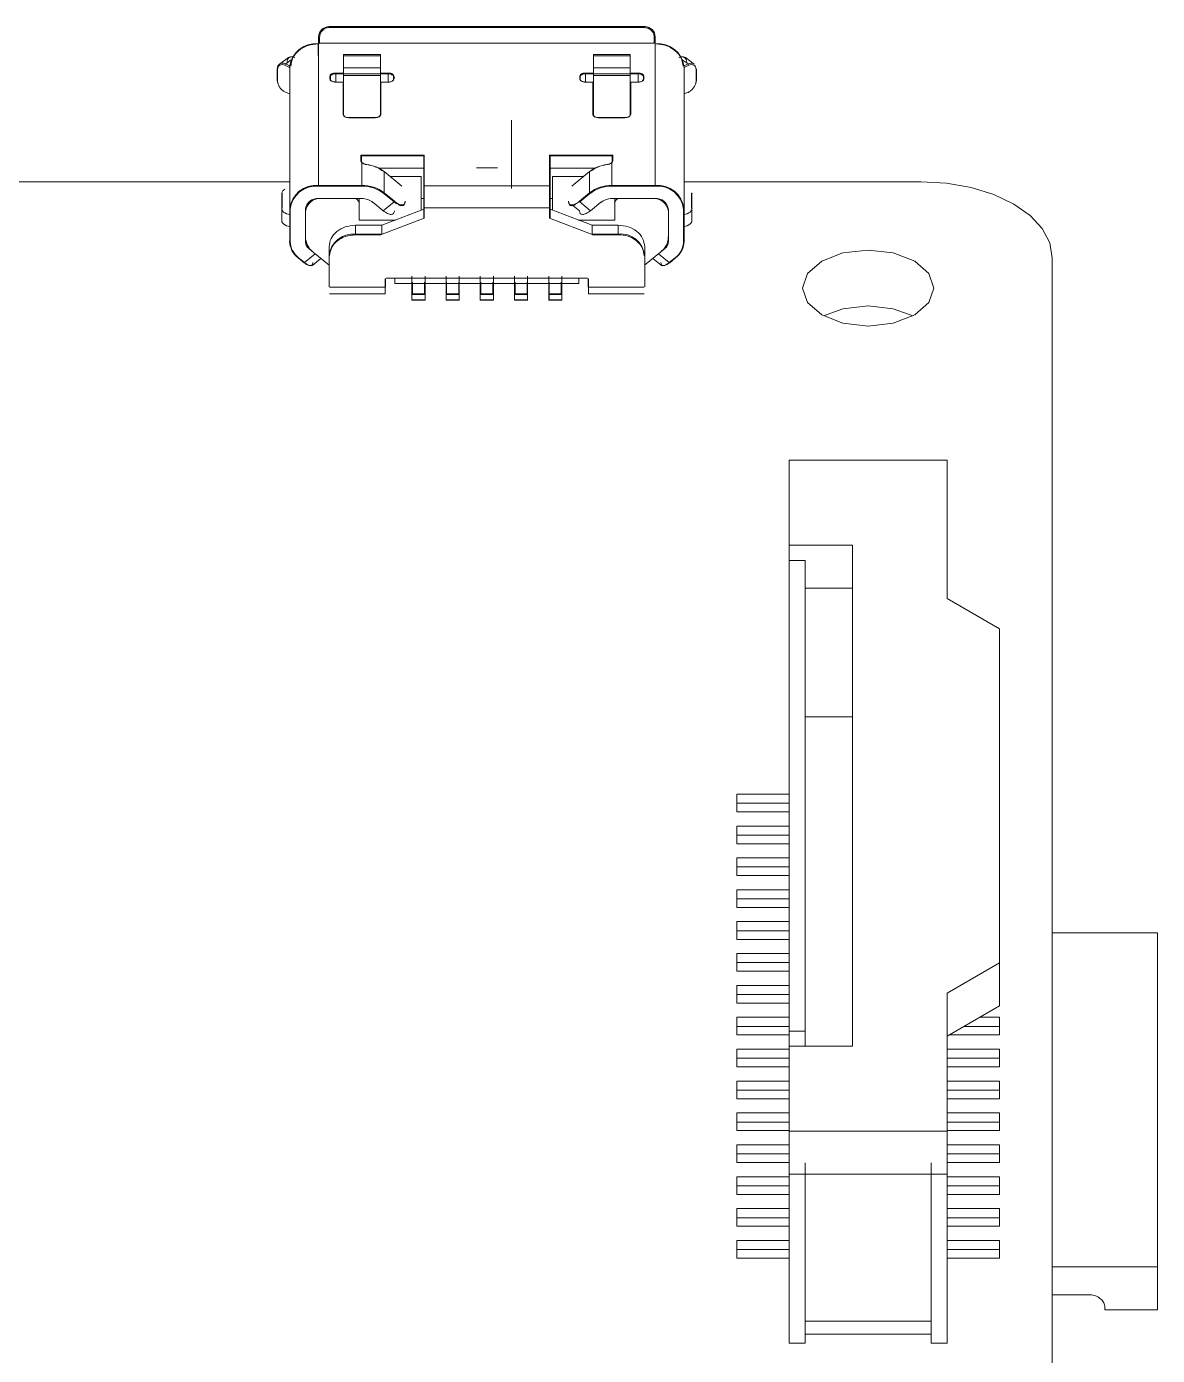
# Model space of a CAD drawing. Header units: millimetres. Extents: x -331 to 5585, y -2655 to 1513.
# Drawn here: x 5025.24 to 5046.74, y 761.62 to 786.89 of the extents above; entities that cross this region are included whole.
import ezdxf

# ---------------------------------------------------------------- set-up
doc = ezdxf.new("R2010")
doc.units = ezdxf.units.MM

msp = doc.modelspace()

# ---------------------------------------------------------------- linework, layer by layer
at = {"color": 7, "linetype": 'Continuous', "lineweight": 15}
for p, q in [((5036.992, 786.886), (5030.992, 786.886)), ((5030.992, 786.886), (5030.992, 786.886)), ((5030.992, 786.868), (5036.992, 786.868)), ((5036.992, 786.886), (5036.992, 786.886)), ((5030.782, 786.558), (5030.782, 786.338)), ((5030.792, 786.578), (5030.792, 786.687)), ((5030.792, 786.564), (5030.792, 783.867)), ((5030.802, 786.671), (5030.802, 786.557)), ((5037.176, 786.572), (5030.808, 786.572)), ((5030.812, 786.579), (5030.812, 786.688)), ((5037.172, 786.688), (5037.172, 786.579)), ((5037.192, 786.578), (5037.192, 786.687)), ((5037.192, 783.867), (5037.192, 786.564)), ((5030.217, 786.296), (5030.048, 786.174)), ((5031.267, 786.331), (5031.267, 786.355)), ((5031.967, 786.355), (5031.267, 786.355)), ((5031.267, 786.104), (5031.267, 786.331)), ((5031.267, 786.331), (5031.967, 786.331)), ((5031.967, 786.331), (5031.967, 786.355)), ((5031.967, 786.104), (5031.967, 786.331)), ((5031.967, 786.265), (5031.968, 786.265)), ((5036.017, 786.331), (5036.017, 786.355)), ((5036.717, 786.355), (5036.017, 786.355)), ((5036.017, 786.331), (5036.717, 786.331)), ((5036.017, 786.104), (5036.017, 786.331)), ((5036.717, 786.331), (5036.717, 786.355)), ((5036.717, 786.104), (5036.717, 786.331)), ((5036.717, 786.265), (5036.718, 786.265)), ((5037.935, 786.174), (5037.767, 786.296)), ((5030.005, 786.077), (5030.005, 785.865)), ((5030.012, 786.068), (5030.012, 785.856)), ((5030.238, 786.111), (5030.153, 786.15)), ((5030.25, 786.136), (5030.166, 786.175)), ((5030.242, 786.115), (5030.242, 783.418)), ((5031.117, 786.003), (5031.267, 786.003)), ((5031.267, 786.058), (5031.267, 786.104)), ((5031.267, 786.104), (5031.967, 786.104)), ((5031.267, 786.003), (5031.267, 786.058)), ((5031.967, 786.104), (5031.967, 786.058)), ((5031.967, 786.058), (5031.967, 786.003)), ((5031.967, 786.003), (5032.117, 786.003)), ((5035.867, 786.003), (5036.017, 786.003)), ((5036.017, 786.104), (5036.717, 786.104)), ((5036.017, 786.058), (5036.017, 786.104)), ((5036.017, 786.003), (5036.017, 786.058)), ((5036.717, 786.104), (5036.717, 786.058)), ((5036.717, 786.058), (5036.717, 786.003)), ((5036.717, 786.003), (5036.867, 786.003)), ((5037.733, 786.136), (5037.818, 786.175)), ((5037.742, 783.418), (5037.742, 786.115)), ((5037.83, 786.15), (5037.745, 786.111)), ((5037.971, 785.856), (5037.971, 786.068)), ((5037.979, 785.865), (5037.979, 786.077)), ((5031.007, 785.893), (5031.007, 785.94)), ((5031.017, 785.885), (5031.017, 785.932)), ((5031.117, 785.989), (5031.267, 785.989)), ((5031.262, 785.832), (5031.117, 785.832)), ((5031.257, 785.83), (5031.117, 785.83)), ((5031.257, 785.218), (5031.257, 785.83)), ((5031.257, 785.83), (5031.267, 785.828)), ((5031.267, 785.828), (5031.267, 785.989)), ((5031.967, 785.985), (5031.267, 785.985)), ((5031.267, 785.958), (5031.967, 785.958)), ((5031.267, 785.21), (5031.267, 785.828)), ((5031.967, 785.828), (5031.967, 785.989)), ((5031.967, 785.989), (5032.117, 785.989)), ((5031.977, 785.83), (5031.967, 785.828)), ((5031.967, 785.828), (5031.967, 785.21)), ((5032.117, 785.832), (5031.971, 785.832)), ((5032.117, 785.83), (5031.977, 785.83)), ((5031.977, 785.83), (5031.977, 785.218)), ((5032.217, 785.932), (5032.217, 785.885)), ((5032.227, 785.94), (5032.227, 785.893)), ((5035.757, 785.893), (5035.757, 785.94)), ((5035.767, 785.885), (5035.767, 785.932)), ((5035.867, 785.989), (5036.017, 785.989)), ((5036.012, 785.832), (5035.867, 785.832)), ((5036.007, 785.83), (5035.867, 785.83)), ((5036.007, 785.218), (5036.007, 785.83)), ((5036.007, 785.83), (5036.017, 785.828)), ((5036.017, 785.828), (5036.017, 785.989)), ((5036.717, 785.985), (5036.017, 785.985)), ((5036.017, 785.958), (5036.717, 785.958)), ((5036.017, 785.21), (5036.017, 785.828)), ((5036.717, 785.828), (5036.717, 785.989)), ((5036.717, 785.989), (5036.867, 785.989)), ((5036.727, 785.83), (5036.717, 785.828)), ((5036.717, 785.828), (5036.717, 785.21)), ((5036.867, 785.832), (5036.721, 785.832)), ((5036.867, 785.83), (5036.727, 785.83)), ((5036.727, 785.83), (5036.727, 785.218)), ((5036.967, 785.932), (5036.967, 785.885)), ((5036.977, 785.94), (5036.977, 785.893)), ((5030.153, 785.644), (5030.238, 785.605)), ((5037.745, 785.605), (5037.83, 785.644)), ((5031.867, 785.156), (5031.367, 785.156)), ((5031.867, 785.154), (5031.367, 785.154)), ((5034.457, 783.811), (5034.457, 785.11)), ((5036.617, 785.156), (5036.117, 785.156)), ((5036.617, 785.154), (5036.117, 785.154)), ((5031.598, 784.335), (5031.598, 784.444)), ((5031.598, 784.444), (5032.802, 784.444)), ((5031.608, 784.327), (5031.608, 784.431)), ((5031.608, 784.431), (5032.792, 784.431)), ((5031.614, 783.867), (5031.614, 784.302)), ((5032.792, 784.431), (5032.792, 783.853)), ((5032.802, 784.444), (5032.802, 783.861)), ((5035.182, 783.861), (5035.182, 784.444)), ((5035.182, 784.444), (5036.385, 784.444)), ((5035.192, 783.853), (5035.192, 784.431)), ((5035.192, 784.431), (5036.375, 784.431)), ((5036.37, 784.302), (5036.37, 783.867)), ((5036.375, 784.431), (5036.375, 784.327)), ((5036.385, 784.444), (5036.385, 784.335)), ((5031.938, 784.194), (5032.792, 784.194)), ((5032.038, 783.724), (5032.038, 784.128)), ((5032.038, 784.128), (5032.374, 783.853)), ((5032.742, 784.038), (5032.148, 784.038)), ((5032.742, 783.616), (5032.742, 784.038)), ((5034.192, 784.202), (5033.792, 784.202)), ((5035.192, 784.194), (5036.046, 784.194)), ((5035.242, 783.616), (5035.242, 784.038)), ((5035.835, 784.038), (5035.242, 784.038)), ((5035.945, 784.128), (5035.609, 783.853)), ((5035.945, 784.128), (5035.945, 783.724)), ((5019.942, 783.936), (5030.242, 783.936)), ((5030.792, 783.867), (5031.614, 783.867)), ((5030.792, 783.853), (5031.614, 783.853)), ((5032.802, 783.861), (5035.182, 783.861)), ((5036.37, 783.867), (5037.192, 783.867)), ((5036.37, 783.853), (5037.192, 783.853)), ((5037.742, 783.936), (5042.242, 783.936)), ((5030.092, 783.714), (5030.092, 783.425)), ((5030.102, 783.434), (5030.102, 783.722)), ((5030.792, 783.616), (5031.614, 783.616)), ((5031.462, 783.616), (5030.842, 783.616)), ((5031.562, 783.535), (5031.562, 783.616)), ((5031.562, 783.535), (5031.562, 783.208)), ((5032.021, 783.385), (5031.826, 783.545)), ((5032.226, 783.553), (5032.021, 783.385)), ((5032.031, 783.712), (5032.226, 783.553)), ((5032.233, 783.565), (5032.038, 783.724)), ((5032.742, 783.616), (5032.792, 783.616)), ((5032.742, 783.393), (5032.742, 783.616)), ((5035.192, 783.616), (5035.242, 783.616)), ((5035.242, 783.616), (5035.242, 783.393)), ((5035.626, 783.487), (5035.75, 783.385)), ((5035.945, 783.724), (5035.75, 783.565)), ((5035.757, 783.553), (5035.952, 783.712)), ((5035.963, 783.385), (5035.757, 783.553)), ((5036.158, 783.545), (5035.963, 783.385)), ((5036.37, 783.616), (5037.192, 783.616)), ((5036.422, 783.616), (5036.422, 783.535)), ((5036.422, 783.208), (5036.422, 783.535)), ((5037.142, 783.616), (5036.522, 783.616)), ((5037.882, 783.722), (5037.882, 783.434)), ((5037.892, 783.425), (5037.892, 783.714)), ((5030.092, 783.197), (5030.092, 783.425)), ((5030.242, 782.809), (5030.242, 783.418)), ((5030.252, 782.803), (5030.252, 783.412)), ((5030.542, 783.412), (5030.542, 783.371)), ((5030.542, 782.803), (5030.542, 783.412)), ((5030.542, 782.887), (5030.542, 783.371)), ((5032.802, 783.243), (5031.97, 782.926)), ((5032.792, 783.412), (5031.992, 783.108)), ((5032.792, 783.449), (5032.792, 783.245)), ((5032.802, 783.443), (5035.182, 783.443)), ((5032.802, 783.443), (5032.802, 783.243)), ((5035.182, 783.243), (5035.182, 783.443)), ((5036.013, 782.926), (5035.182, 783.243)), ((5035.192, 783.245), (5035.192, 783.449)), ((5035.992, 783.108), (5035.192, 783.412)), ((5037.442, 783.371), (5037.442, 783.412)), ((5037.442, 782.803), (5037.442, 783.412)), ((5037.442, 783.371), (5037.442, 782.887)), ((5037.732, 783.412), (5037.732, 782.803)), ((5037.742, 783.418), (5037.742, 782.809)), ((5037.892, 783.197), (5037.892, 783.425)), ((5031.992, 783.108), (5031.492, 783.108)), ((5031.492, 782.94), (5031.492, 783.108)), ((5031.562, 783.208), (5032.256, 783.208)), ((5031.992, 782.94), (5031.992, 783.108)), ((5035.728, 783.208), (5036.422, 783.208)), ((5036.488, 783.111), (5035.992, 783.108)), ((5035.992, 783.108), (5035.992, 782.94)), ((5036.488, 783.111), (5036.488, 782.943)), ((5031.992, 782.94), (5031.492, 782.94)), ((5031.492, 782.926), (5031.97, 782.926)), ((5036.488, 782.943), (5035.992, 782.94)), ((5036.013, 782.926), (5036.488, 782.929)), ((5036.488, 782.929), (5036.488, 782.943)), ((5030.404, 782.489), (5030.516, 782.397)), ((5030.522, 782.399), (5030.41, 782.491)), ((5030.727, 782.567), (5030.522, 782.399)), ((5030.615, 782.658), (5030.727, 782.567)), ((5030.68, 782.35), (5030.836, 782.478)), ((5030.992, 782.35), (5030.688, 782.599)), ((5030.992, 782.699), (5030.992, 782.532)), ((5030.992, 782.532), (5030.992, 781.938)), ((5037.295, 782.599), (5036.991, 782.35)), ((5036.992, 782.535), (5036.992, 782.702)), ((5036.992, 781.938), (5036.992, 782.535)), ((5037.147, 782.478), (5037.303, 782.35)), ((5037.256, 782.567), (5037.368, 782.658)), ((5037.461, 782.399), (5037.256, 782.567)), ((5037.574, 782.491), (5037.461, 782.399)), ((5037.468, 782.397), (5037.58, 782.489)), ((5044.742, 782.492), (5044.742, 753.051)), ((5032.057, 781.933), (5032.057, 782.088)), ((5032.067, 781.938), (5032.067, 782.094)), ((5032.077, 782.104), (5035.907, 782.104)), ((5032.242, 782.102), (5032.242, 782.004)), ((5035.742, 782.004), (5032.242, 782.004)), ((5032.567, 781.794), (5032.567, 782.14)), ((5032.577, 782.026), (5032.577, 781.808)), ((5032.577, 781.808), (5032.577, 782.004)), ((5032.807, 781.808), (5032.807, 782.026)), ((5032.807, 782.004), (5032.807, 781.808)), ((5032.817, 782.14), (5032.817, 781.794)), ((5033.217, 781.794), (5033.217, 782.14)), ((5033.227, 782.026), (5033.227, 781.808)), ((5033.227, 781.808), (5033.227, 782.004)), ((5033.457, 781.808), (5033.457, 782.026)), ((5033.457, 782.004), (5033.457, 781.808)), ((5033.467, 782.14), (5033.467, 781.794)), ((5033.867, 781.794), (5033.867, 782.14)), ((5033.877, 782.026), (5033.877, 781.808)), ((5033.877, 781.808), (5033.877, 782.004)), ((5034.107, 781.808), (5034.107, 782.026)), ((5034.107, 782.004), (5034.107, 781.808)), ((5034.117, 782.14), (5034.117, 781.794)), ((5034.517, 781.794), (5034.517, 782.14)), ((5034.527, 782.026), (5034.527, 781.808)), ((5034.527, 781.808), (5034.527, 782.004)), ((5034.757, 781.808), (5034.757, 782.026)), ((5034.757, 782.004), (5034.757, 781.808)), ((5034.767, 782.14), (5034.767, 781.794)), ((5035.167, 781.794), (5035.167, 782.14)), ((5035.177, 782.026), (5035.177, 781.685)), ((5035.177, 781.808), (5035.177, 782.004)), ((5035.407, 781.808), (5035.407, 782.026)), ((5035.407, 782.004), (5035.407, 781.808)), ((5035.417, 782.14), (5035.417, 781.794)), ((5035.742, 782.004), (5035.742, 782.102)), ((5035.917, 782.094), (5035.917, 781.938)), ((5035.927, 782.088), (5035.927, 781.933)), ((5031.002, 781.933), (5032.057, 781.933)), ((5031.002, 781.806), (5032.057, 781.806)), ((5032.567, 781.794), (5032.577, 781.808)), ((5032.567, 781.794), (5032.817, 781.794)), ((5032.567, 781.688), (5032.567, 781.794)), ((5032.807, 781.808), (5032.577, 781.808)), ((5032.817, 781.794), (5032.817, 781.688)), ((5033.217, 781.794), (5033.227, 781.808)), ((5033.217, 781.794), (5033.467, 781.794)), ((5033.217, 781.688), (5033.217, 781.794)), ((5033.457, 781.808), (5033.227, 781.808)), ((5033.467, 781.794), (5033.467, 781.688)), ((5033.867, 781.794), (5033.877, 781.808)), ((5033.867, 781.794), (5034.117, 781.794)), ((5033.867, 781.688), (5033.867, 781.794)), ((5034.107, 781.808), (5033.877, 781.808)), ((5034.117, 781.794), (5034.117, 781.688)), ((5034.517, 781.794), (5034.527, 781.808)), ((5034.517, 781.794), (5034.767, 781.794)), ((5034.517, 781.688), (5034.517, 781.794)), ((5034.757, 781.808), (5034.527, 781.808)), ((5034.767, 781.794), (5034.767, 781.688)), ((5035.167, 781.794), (5035.177, 781.808)), ((5035.167, 781.794), (5035.417, 781.794)), ((5035.167, 781.688), (5035.167, 781.794)), ((5035.407, 781.808), (5035.177, 781.808)), ((5035.417, 781.794), (5035.417, 781.688)), ((5035.927, 781.933), (5036.982, 781.933)), ((5035.927, 781.806), (5036.982, 781.806)), ((5032.571, 781.683), (5032.567, 781.688)), ((5032.817, 781.688), (5032.567, 781.688)), ((5032.571, 781.683), (5032.819, 781.683)), ((5033.221, 781.683), (5033.217, 781.688)), ((5033.467, 781.688), (5033.217, 781.688)), ((5033.221, 781.683), (5033.469, 781.683)), ((5033.871, 781.683), (5033.867, 781.688)), ((5034.117, 781.688), (5033.867, 781.688)), ((5033.871, 781.683), (5034.119, 781.683)), ((5034.521, 781.683), (5034.517, 781.688)), ((5034.767, 781.688), (5034.517, 781.688)), ((5034.521, 781.683), (5034.769, 781.683)), ((5035.171, 781.683), (5035.167, 781.688)), ((5035.417, 781.688), (5035.167, 781.688)), ((5035.171, 781.683), (5035.419, 781.683)), ((5039.742, 777.025), (5039.742, 778.641)), ((5039.742, 778.641), (5042.742, 778.641)), ((5042.742, 778.641), (5042.742, 776.015)), ((5039.742, 777.025), (5040.942, 777.025)), ((5039.742, 776.736), (5039.742, 777.025)), ((5040.942, 777.025), (5040.942, 767.5)), ((5039.742, 776.736), (5040.042, 776.736)), ((5039.742, 767.788), (5039.742, 776.736)), ((5040.042, 767.788), (5040.042, 776.736)), ((5040.942, 776.209), (5040.042, 776.209)), ((5042.742, 776.015), (5043.742, 775.437)), ((5043.742, 775.437), (5043.742, 769.087)), ((5040.042, 773.76), (5040.942, 773.76)), ((5039.742, 772.293), (5038.742, 772.293)), ((5038.742, 772.293), (5038.742, 772.12)), ((5039.742, 772.12), (5038.742, 772.12)), ((5038.742, 772.12), (5038.742, 771.957)), ((5038.742, 771.957), (5039.742, 771.957)), ((5039.742, 771.687), (5038.742, 771.687)), ((5038.742, 771.687), (5038.742, 771.514)), ((5039.742, 771.514), (5038.742, 771.514)), ((5038.742, 771.514), (5038.742, 771.351)), ((5038.742, 771.351), (5039.742, 771.351)), ((5039.742, 771.081), (5038.742, 771.081)), ((5038.742, 771.081), (5038.742, 770.908)), ((5039.742, 770.908), (5038.742, 770.908)), ((5038.742, 770.908), (5038.742, 770.744)), ((5038.742, 770.744), (5039.742, 770.744)), ((5039.742, 770.475), (5038.742, 770.475)), ((5038.742, 770.475), (5038.742, 770.302)), ((5039.742, 770.302), (5038.742, 770.302)), ((5038.742, 770.302), (5038.742, 770.138)), ((5038.742, 770.138), (5039.742, 770.138)), ((5039.742, 769.869), (5038.742, 769.869)), ((5038.742, 769.869), (5038.742, 769.696)), ((5039.742, 769.696), (5038.742, 769.696)), ((5038.742, 769.696), (5038.742, 769.532)), ((5046.742, 769.657), (5044.742, 769.657)), ((5046.742, 763.307), (5046.742, 769.657)), ((5038.742, 769.532), (5039.742, 769.532)), ((5039.742, 769.263), (5038.742, 769.263)), ((5038.742, 769.263), (5038.742, 769.089)), ((5039.742, 769.089), (5038.742, 769.089)), ((5038.742, 769.089), (5038.742, 768.926)), ((5043.742, 769.087), (5042.742, 768.51)), ((5043.742, 769.087), (5043.742, 768.271)), ((5038.742, 768.926), (5039.742, 768.926)), ((5039.742, 768.656), (5038.742, 768.656)), ((5038.742, 768.656), (5038.742, 768.483)), ((5039.742, 768.483), (5038.742, 768.483)), ((5038.742, 768.483), (5038.742, 768.32)), ((5038.742, 768.32), (5039.742, 768.32)), ((5042.742, 768.51), (5042.742, 765.883)), ((5043.742, 768.271), (5042.742, 767.694)), ((5039.742, 768.05), (5038.742, 768.05)), ((5038.742, 768.05), (5038.742, 767.877)), ((5039.742, 767.877), (5038.742, 767.877)), ((5038.742, 767.877), (5038.742, 767.714)), ((5043.742, 767.877), (5043.06, 767.877)), ((5043.36, 768.05), (5043.742, 768.05)), ((5043.742, 768.05), (5043.742, 767.877)), ((5043.742, 767.877), (5043.742, 767.714)), ((5038.742, 767.714), (5039.742, 767.714)), ((5039.742, 767.788), (5040.042, 767.788)), ((5039.742, 767.5), (5039.742, 767.788)), ((5040.042, 767.5), (5040.042, 767.788)), ((5042.777, 767.714), (5043.742, 767.714)), ((5039.742, 767.444), (5038.742, 767.444)), ((5038.742, 767.444), (5038.742, 767.271)), ((5039.742, 765.883), (5039.742, 767.5)), ((5040.942, 767.5), (5039.742, 767.5)), ((5042.742, 767.444), (5043.742, 767.444)), ((5043.742, 767.444), (5043.742, 767.271)), ((5039.742, 767.271), (5038.742, 767.271)), ((5038.742, 767.271), (5038.742, 767.108)), ((5038.742, 767.108), (5039.742, 767.108)), ((5043.742, 767.271), (5042.742, 767.271)), ((5042.742, 767.108), (5043.742, 767.108)), ((5043.742, 767.271), (5043.742, 767.108)), ((5039.742, 766.838), (5038.742, 766.838)), ((5038.742, 766.838), (5038.742, 766.665)), ((5042.742, 766.838), (5043.742, 766.838)), ((5043.742, 766.838), (5043.742, 766.665)), ((5039.742, 766.665), (5038.742, 766.665)), ((5038.742, 766.665), (5038.742, 766.501)), ((5043.742, 766.665), (5042.742, 766.665)), ((5043.742, 766.665), (5043.742, 766.501)), ((5038.742, 766.501), (5039.742, 766.501)), ((5042.742, 766.501), (5043.742, 766.501)), ((5039.742, 766.232), (5038.742, 766.232)), ((5038.742, 766.232), (5038.742, 766.059)), ((5039.742, 766.059), (5038.742, 766.059)), ((5038.742, 766.059), (5038.742, 765.895)), ((5042.742, 766.232), (5043.742, 766.232)), ((5043.742, 766.059), (5042.742, 766.059)), ((5043.742, 766.232), (5043.742, 766.059)), ((5043.742, 766.059), (5043.742, 765.895)), ((5038.742, 765.895), (5039.742, 765.895)), ((5042.742, 765.883), (5039.742, 765.883)), ((5039.742, 765.067), (5039.742, 765.883)), ((5042.742, 765.895), (5043.742, 765.895)), ((5042.742, 765.067), (5042.742, 765.883)), ((5039.742, 765.626), (5038.742, 765.626)), ((5038.742, 765.626), (5038.742, 765.452)), ((5042.742, 765.626), (5043.742, 765.626)), ((5043.742, 765.626), (5043.742, 765.452)), ((5039.742, 765.452), (5038.742, 765.452)), ((5038.742, 765.452), (5038.742, 765.289)), ((5038.742, 765.289), (5039.742, 765.289)), ((5040.042, 761.854), (5040.042, 765.284)), ((5042.442, 765.284), (5042.442, 761.854)), ((5043.742, 765.452), (5042.742, 765.452)), ((5042.742, 765.289), (5043.742, 765.289)), ((5043.742, 765.452), (5043.742, 765.289)), ((5042.742, 765.067), (5039.742, 765.067)), ((5039.742, 761.854), (5039.742, 765.067)), ((5042.742, 761.854), (5042.742, 765.067)), ((5039.742, 765.019), (5038.742, 765.019)), ((5038.742, 765.019), (5038.742, 764.846)), ((5039.742, 764.846), (5038.742, 764.846)), ((5038.742, 764.846), (5038.742, 764.683)), ((5042.742, 765.019), (5043.742, 765.019)), ((5043.742, 764.846), (5042.742, 764.846)), ((5043.742, 765.019), (5043.742, 764.846)), ((5043.742, 764.846), (5043.742, 764.683)), ((5038.742, 764.683), (5039.742, 764.683)), ((5042.742, 764.683), (5043.742, 764.683)), ((5039.742, 764.413), (5038.742, 764.413)), ((5038.742, 764.413), (5038.742, 764.24)), ((5042.742, 764.413), (5043.742, 764.413)), ((5043.742, 764.413), (5043.742, 764.24)), ((5039.742, 764.24), (5038.742, 764.24)), ((5038.742, 764.24), (5038.742, 764.077)), ((5038.742, 764.077), (5039.742, 764.077)), ((5043.742, 764.24), (5042.742, 764.24)), ((5042.742, 764.077), (5043.742, 764.077)), ((5043.742, 764.24), (5043.742, 764.077)), ((5039.742, 763.807), (5038.742, 763.807)), ((5038.742, 763.807), (5038.742, 763.634)), ((5042.742, 763.807), (5043.742, 763.807)), ((5043.742, 763.807), (5043.742, 763.634)), ((5039.742, 763.634), (5038.742, 763.634)), ((5038.742, 763.634), (5038.742, 763.471)), ((5043.742, 763.634), (5042.742, 763.634)), ((5043.742, 763.634), (5043.742, 763.471)), ((5038.742, 763.471), (5039.742, 763.471)), ((5042.742, 763.471), (5043.742, 763.471)), ((5044.742, 763.307), (5046.742, 763.307)), ((5046.742, 763.307), (5046.742, 762.49)), ((5044.742, 762.776), (5045.437, 762.776)), ((5045.742, 762.49), (5045.742, 762.531)), ((5042.442, 762.272), (5040.042, 762.272)), ((5045.742, 762.49), (5046.742, 762.49)), ((5040.042, 762.027), (5042.442, 762.027)), ((5039.742, 761.854), (5040.042, 761.854)), ((5042.442, 761.854), (5042.742, 761.854))]:
    msp.add_line(p, q, dxfattribs=at)
at = {"color": 8, "linetype": 'Continuous', "lineweight": 15}
for p, q in [((5037.818, 786.175), (5037.705, 786.257)), ((5030.166, 786.175), (5030.271, 786.252)), ((5031.117, 785.832), (5031.117, 785.989)), ((5032.117, 785.832), (5032.117, 785.989)), ((5035.867, 785.832), (5035.867, 785.989)), ((5036.867, 785.832), (5036.867, 785.989))]:
    msp.add_line(p, q, dxfattribs=at)
at = {"color": 8, "linetype": 'Continuous', "lineweight": 15, "flags": 128}
for points in [[(5036.992, 786.886), (5036.992, 786.886), (5036.992, 786.885), (5036.992, 786.884), (5036.992, 786.881), (5036.992, 786.879), (5036.992, 786.875), (5036.992, 786.871), (5036.992, 786.868)], [(5036.117, 785.154), (5036.117, 785.156), (5036.117, 785.156), (5036.117, 785.156), (5036.117, 785.156)], [(5031.71, 784.265), (5031.71, 784.266), (5031.71, 784.267), (5031.709, 784.267), (5031.709, 784.267), (5031.709, 784.266), (5031.709, 784.265), (5031.709, 784.265)], [(5036.275, 784.265), (5036.275, 784.265), (5036.274, 784.266), (5036.274, 784.267), (5036.274, 784.267), (5036.274, 784.267), (5036.274, 784.266), (5036.274, 784.265)], [(5030.404, 782.489), (5030.404, 782.489), (5030.405, 782.489), (5030.406, 782.489), (5030.407, 782.489), (5030.408, 782.49), (5030.41, 782.491)], [(5037.574, 782.491), (5037.575, 782.49), (5037.576, 782.489), (5037.577, 782.489), (5037.579, 782.489), (5037.579, 782.489), (5037.58, 782.489)], [(5030.516, 782.397), (5030.516, 782.397), (5030.517, 782.397), (5030.518, 782.397), (5030.519, 782.398), (5030.521, 782.398), (5030.522, 782.399)], [(5037.461, 782.399), (5037.463, 782.398), (5037.464, 782.398), (5037.465, 782.397), (5037.466, 782.397), (5037.467, 782.397), (5037.468, 782.397)], [(5032.057, 781.806), (5032.057, 781.81), (5032.057, 781.826), (5032.057, 781.852), (5032.057, 781.888), (5032.057, 781.933)], [(5035.927, 781.933), (5035.927, 781.888), (5035.927, 781.852), (5035.927, 781.826), (5035.927, 781.81), (5035.927, 781.806)]]:
    msp.add_lwpolyline(points, dxfattribs=at)
at = {"color": 7, "linetype": 'Continuous', "lineweight": 15, "flags": 128}
for points in [[(5031.007, 785.94), (5031.009, 785.952), (5031.015, 785.964), (5031.025, 785.975), (5031.039, 785.985), (5031.056, 785.992), (5031.075, 785.998), (5031.095, 786.002), (5031.117, 786.003)], [(5032.117, 786.003), (5032.138, 786.002), (5032.159, 785.998), (5032.178, 785.992), (5032.194, 785.985), (5032.208, 785.975), (5032.218, 785.964), (5032.225, 785.952), (5032.227, 785.94)], [(5035.757, 785.94), (5035.759, 785.952), (5035.765, 785.964), (5035.775, 785.975), (5035.789, 785.985), (5035.806, 785.992), (5035.825, 785.998), (5035.845, 786.002), (5035.867, 786.003)], [(5036.867, 786.003), (5036.888, 786.002), (5036.909, 785.998), (5036.928, 785.992), (5036.944, 785.985), (5036.958, 785.975), (5036.968, 785.964), (5036.975, 785.952), (5036.977, 785.94)], [(5030.009, 785.872), (5030.012, 785.839), (5030.017, 785.816)], [(5031.117, 785.83), (5031.095, 785.831), (5031.075, 785.835), (5031.056, 785.841), (5031.039, 785.849), (5031.025, 785.858), (5031.015, 785.869), (5031.009, 785.881), (5031.007, 785.893)], [(5031.017, 785.932), (5031.019, 785.943), (5031.024, 785.954), (5031.034, 785.964), (5031.046, 785.972), (5031.061, 785.98), (5031.078, 785.985), (5031.097, 785.988), (5031.117, 785.989)], [(5032.117, 785.989), (5032.136, 785.988), (5032.155, 785.985), (5032.172, 785.98), (5032.187, 785.972), (5032.2, 785.964), (5032.209, 785.954), (5032.215, 785.943), (5032.217, 785.932)], [(5032.227, 785.893), (5032.225, 785.881), (5032.218, 785.869), (5032.208, 785.858), (5032.194, 785.849), (5032.178, 785.841), (5032.159, 785.835), (5032.138, 785.831), (5032.117, 785.83)], [(5035.867, 785.83), (5035.845, 785.831), (5035.825, 785.835), (5035.806, 785.841), (5035.789, 785.849), (5035.775, 785.858), (5035.765, 785.869), (5035.759, 785.881), (5035.757, 785.893)], [(5035.767, 785.932), (5035.769, 785.943), (5035.774, 785.954), (5035.784, 785.964), (5035.796, 785.972), (5035.811, 785.98), (5035.828, 785.985), (5035.847, 785.988), (5035.867, 785.989)], [(5036.867, 785.989), (5036.886, 785.988), (5036.905, 785.985), (5036.922, 785.98), (5036.937, 785.972), (5036.95, 785.964), (5036.959, 785.954), (5036.965, 785.943), (5036.967, 785.932)], [(5036.977, 785.893), (5036.975, 785.881), (5036.968, 785.869), (5036.958, 785.858), (5036.944, 785.849), (5036.928, 785.841), (5036.909, 785.835), (5036.888, 785.831), (5036.867, 785.83)], [(5037.963, 785.805), (5037.971, 785.839), (5037.974, 785.872)], [(5037.83, 785.644), (5037.83, 785.641), (5037.829, 785.638), (5037.828, 785.636), (5037.827, 785.635), (5037.825, 785.634), (5037.823, 785.634), (5037.82, 785.635), (5037.818, 785.637)], [(5031.367, 785.154), (5031.345, 785.156), (5031.325, 785.159), (5031.306, 785.165), (5031.289, 785.173), (5031.275, 785.183), (5031.265, 785.194), (5031.259, 785.206), (5031.257, 785.218)], [(5031.977, 785.218), (5031.975, 785.206), (5031.968, 785.194), (5031.958, 785.183), (5031.944, 785.173), (5031.928, 785.165), (5031.909, 785.159), (5031.888, 785.156), (5031.867, 785.154)], [(5036.117, 785.154), (5036.095, 785.156), (5036.075, 785.159), (5036.056, 785.165), (5036.039, 785.173), (5036.025, 785.183), (5036.015, 785.194), (5036.009, 785.206), (5036.007, 785.218)], [(5036.727, 785.218), (5036.725, 785.206), (5036.718, 785.194), (5036.708, 785.183), (5036.694, 785.173), (5036.678, 785.165), (5036.659, 785.159), (5036.638, 785.156), (5036.617, 785.154)], [(5032.792, 783.853), (5032.792, 783.816), (5032.792, 783.771), (5032.792, 783.72), (5032.792, 783.666), (5032.792, 783.609), (5032.792, 783.552), (5032.792, 783.498), (5032.792, 783.449)], [(5032.802, 783.443), (5032.802, 783.494), (5032.802, 783.55), (5032.802, 783.609), (5032.802, 783.667), (5032.802, 783.724), (5032.802, 783.777), (5032.802, 783.823), (5032.802, 783.861)], [(5035.182, 783.861), (5035.182, 783.823), (5035.182, 783.777), (5035.182, 783.724), (5035.182, 783.667), (5035.182, 783.609), (5035.182, 783.55), (5035.182, 783.494), (5035.182, 783.443)], [(5035.192, 783.449), (5035.192, 783.498), (5035.192, 783.552), (5035.192, 783.609), (5035.192, 783.666), (5035.192, 783.72), (5035.192, 783.771), (5035.192, 783.816), (5035.192, 783.853)], [(5042.242, 783.936), (5042.729, 783.908), (5043.198, 783.826), (5043.631, 783.692), (5044.009, 783.513), (5044.32, 783.294), (5044.551, 783.045), (5044.694, 782.774), (5044.742, 782.492)], [(5032.28, 783.514), (5032.267, 783.522), (5032.226, 783.553)], [(5032.438, 783.553), (5032.434, 783.522), (5032.422, 783.5), (5032.402, 783.486), (5032.376, 783.481), (5032.344, 783.486), (5032.307, 783.5), (5032.302, 783.502)], [(5035.675, 783.499), (5035.64, 783.486), (5035.607, 783.481), (5035.581, 783.486), (5035.561, 783.5), (5035.549, 783.522), (5035.545, 783.553)], [(5030.092, 783.425), (5030.096, 783.403), (5030.107, 783.381), (5030.125, 783.361), (5030.15, 783.344), (5030.181, 783.329), (5030.215, 783.319), (5030.242, 783.314)], [(5030.242, 783.418), (5030.242, 783.417), (5030.242, 783.416), (5030.243, 783.415), (5030.245, 783.414), (5030.246, 783.413), (5030.248, 783.413), (5030.25, 783.412), (5030.252, 783.412)], [(5032.792, 783.449), (5032.792, 783.448), (5032.792, 783.447), (5032.793, 783.446), (5032.795, 783.445), (5032.796, 783.444), (5032.798, 783.444), (5032.8, 783.443), (5032.802, 783.443)], [(5035.182, 783.443), (5035.184, 783.443), (5035.186, 783.444), (5035.187, 783.444), (5035.189, 783.445), (5035.19, 783.446), (5035.191, 783.447), (5035.192, 783.448), (5035.192, 783.449)], [(5037.742, 783.418), (5037.742, 783.417), (5037.741, 783.416), (5037.74, 783.415), (5037.739, 783.414), (5037.737, 783.413), (5037.736, 783.413), (5037.734, 783.412), (5037.732, 783.412)], [(5037.742, 783.314), (5037.768, 783.319), (5037.803, 783.329), (5037.833, 783.344), (5037.858, 783.361), (5037.876, 783.381), (5037.888, 783.403), (5037.892, 783.425)], [(5030.092, 783.197), (5030.096, 783.174), (5030.107, 783.153), (5030.125, 783.133), (5030.15, 783.115), (5030.181, 783.101), (5030.215, 783.09), (5030.242, 783.085)], [(5037.742, 783.085), (5037.768, 783.09), (5037.803, 783.101), (5037.833, 783.115), (5037.858, 783.133), (5037.876, 783.153), (5037.888, 783.174), (5037.892, 783.197)], [(5030.242, 782.809), (5030.242, 782.807), (5030.242, 782.806), (5030.243, 782.805), (5030.245, 782.804), (5030.246, 782.804), (5030.248, 782.803), (5030.25, 782.803), (5030.252, 782.803)], [(5037.742, 782.809), (5037.742, 782.807), (5037.741, 782.806), (5037.74, 782.805), (5037.739, 782.804), (5037.737, 782.804), (5037.736, 782.803), (5037.734, 782.803), (5037.732, 782.803)], [(5041.242, 782.637), (5041.72, 782.582), (5042.126, 782.425), (5042.397, 782.191), (5042.492, 781.915), (5042.397, 781.639), (5042.126, 781.405), (5041.72, 781.248), (5041.242, 781.193), (5040.763, 781.248), (5040.358, 781.405), (5040.087, 781.639), (5039.992, 781.915), (5040.087, 782.191), (5040.358, 782.425), (5040.763, 782.582), (5041.242, 782.637)], [(5030.522, 782.399), (5030.556, 782.374), (5030.59, 782.355), (5030.62, 782.344), (5030.647, 782.34), (5030.669, 782.344), (5030.68, 782.35)], [(5037.303, 782.35), (5037.314, 782.344), (5037.336, 782.34), (5037.363, 782.344), (5037.394, 782.355), (5037.427, 782.374), (5037.461, 782.399)], [(5032.057, 781.933), (5032.059, 781.933), (5032.061, 781.933), (5032.062, 781.934), (5032.064, 781.934), (5032.065, 781.935), (5032.066, 781.936), (5032.067, 781.937), (5032.067, 781.938)], [(5035.917, 781.938), (5035.917, 781.937), (5035.917, 781.936), (5035.918, 781.935), (5035.92, 781.934), (5035.921, 781.934), (5035.923, 781.933), (5035.925, 781.933), (5035.927, 781.933)], [(5040.395, 781.384), (5040.763, 781.52), (5041.242, 781.575)], [(5041.242, 781.575), (5041.72, 781.52), (5042.089, 781.384)]]:
    msp.add_lwpolyline(points, dxfattribs=at)
at = {"color": 7, "linetype": 'Continuous', "lineweight": 15}
for centre, radius, start, end in [((5030.992, 786.687), 0.2, 89.9605, 179.9327), ((5036.992, 786.687), 0.2, 0.0748, 90.0278), ((5030.745, 786.057), 0.508, 85.9153, 172.5519), ((5030.807, 786.598), 0.0902, 86.773, 99.5352), ((5037.177, 786.598), 0.0905, 80.4944, 93.1907), ((5037.238, 786.057), 0.508, 7.4491, 94.0829), ((5030.273, 786.212), 0.101, 72.7201, 123.5646), ((5037.711, 786.214), 0.0986, 55.9656, 104.6817), ((5030.014, 786.076), 0.00909, 121.1189, 176.395), ((5030.109, 786.092), 0.101, 56.144, 184.4387), ((5030.187, 786.149), 0.0344, 129.5409, 178.0814), ((5028.45, 785.995), 2.667, 359.873, 0.1706), ((5028.6, 785.995), 2.667, 359.873, 0.1706), ((5033.585, 785.997), 1.618, 179.7984, 180.2888), ((5026.755, 785.994), 5.362, 359.9478, 0.0958), ((5033.2, 785.995), 2.667, 359.873, 0.1706), ((5033.35, 785.995), 2.667, 359.873, 0.1706), ((5036.822, 785.996), 0.106, 176.1743, 183.695), ((5036.972, 785.996), 0.106, 176.1741, 183.6952), ((5037.875, 786.075), 0.116, 58.9032, 119.8273), ((5037.796, 786.149), 0.0344, 1.933, 50.4201), ((5037.97, 786.076), 0.00906, 3.6066, 59.0449), ((5031.008, 785.931), 0.00911, 6.1999, 95.8752), ((5031.008, 785.884), 0.00912, 6.2231, 95.852), ((5031.13, 785.831), 0.0133, 175.9524, 184.0476), ((5032.226, 785.931), 0.00912, 84.1725, 173.7102), ((5032.226, 785.884), 0.00912, 84.1725, 173.7102), ((5035.758, 785.93), 0.00916, 6.551, 95.7264), ((5035.758, 785.884), 0.00912, 6.2073, 95.8678), ((5035.88, 785.831), 0.0133, 175.9524, 184.0476), ((5036.976, 785.931), 0.00915, 84.1918, 173.6067), ((5036.976, 785.884), 0.00915, 84.2184, 173.6306), ((5031.258, 785.209), 0.00916, 6.4783, 95.5968), ((5031.316, 785.155), 0.051, 359.6024, 1.6951), ((5031.976, 785.209), 0.00915, 84.2184, 173.6306), ((5036.008, 785.209), 0.00916, 6.4552, 95.6199), ((5036.726, 785.209), 0.00912, 84.176, 173.7067), ((5031.644, 784.337), 0.0458, 182.315, 229.0251), ((5031.599, 784.326), 0.00916, 6.4552, 95.6199), ((5031.647, 784.328), 0.0386, 181.2569, 220.1374), ((5031.617, 784.297), 0.00578, 359.5242, 118.7721), ((5031.631, 783.615), 0.655, 51.5602, 83.078), ((5036.353, 783.615), 0.655, 96.9209, 128.4427), ((5036.367, 784.297), 0.00579, 61.2884, 180.2323), ((5036.336, 784.328), 0.0396, 320.3595, 358.2366), ((5036.339, 784.337), 0.0461, 311.0859, 357.5333), ((5036.384, 784.326), 0.00915, 84.2184, 173.6306), ((5030.196, 783.701), 0.106, 114.3612, 172.9236), ((5030.746, 783.362), 0.507, 84.8116, 173.6454), ((5030.747, 783.357), 0.498, 84.8245, 173.6431), ((5025.338, 783.858), 5.453, 359.949, 0.0945), ((5026.252, 783.858), 5.362, 359.9478, 0.0958), ((5031.623, 783.194), 0.673, 51.8798, 90.754), ((5031.622, 783.19), 0.663, 51.9227, 90.6964), ((5032.801, 783.852), 0.00916, 84.258, 173.5911), ((5035.183, 783.852), 0.00912, 6.2073, 95.8678), ((5036.361, 783.194), 0.673, 89.2479, 128.1224), ((5036.362, 783.19), 0.663, 89.2995, 128.0828), ((5032.381, 783.865), 3.988, 359.8351, 0.0342), ((5037.297, 783.86), 0.106, 176.1743, 183.6951), ((5037.238, 783.362), 0.507, 6.3554, 95.1851), ((5037.237, 783.357), 0.498, 6.36, 95.1744), ((5030.101, 783.713), 0.00921, 84.7566, 173.7981), ((5030.817, 783.341), 0.277, 84.8264, 173.6487), ((5030.771, 783.387), 0.231, 84.8251, 173.6369), ((5031.47, 783.525), 0.0923, 6.3773, 95.1545), ((5031.618, 783.279), 0.337, 51.9258, 90.7033), ((5032.02, 783.727), 0.0187, 307.2847, 349.6183), ((5032.215, 783.568), 0.0185, 307.1342, 350.1981), ((5035.769, 783.568), 0.0185, 189.8654, 232.9049), ((5035.964, 783.727), 0.0187, 190.4112, 232.7889), ((5036.366, 783.279), 0.337, 89.3029, 128.0674), ((5036.513, 783.525), 0.0923, 84.8367, 173.6391), ((5037.167, 783.341), 0.277, 6.356, 95.1688), ((5037.212, 783.387), 0.231, 6.3694, 95.1716), ((5037.883, 783.713), 0.0092, 6.1096, 95.2939), ((5030.101, 783.424), 0.00921, 84.7566, 173.7981), ((5037.883, 783.424), 0.00924, 6.3639, 95.0396), ((5030.654, 782.818), 0.413, 181.3402, 232.4602), ((5030.657, 782.812), 0.405, 181.3369, 232.463), ((5030.917, 782.896), 0.375, 181.3336, 232.4536), ((5031.45, 782.481), 0.461, 84.8174, 173.645), ((5028.788, 782.932), 2.704, 359.8739, 0.1694), ((5036.533, 782.483), 0.462, 6.4087, 95.5617), ((5037.067, 782.896), 0.375, 307.5382, 358.6671), ((5037.327, 782.812), 0.405, 307.5515, 358.6515), ((5037.329, 782.818), 0.413, 307.5416, 358.659), ((5030.405, 782.491), 0.00218, 171.5479, 229.8855), ((5037.578, 782.491), 0.00228, 311.4252, 7.2569)]:
    msp.add_arc(centre, radius, start, end, dxfattribs=at)
at = {"color": 8, "linetype": 'Continuous', "lineweight": 15}
for centre, radius, start, end in [((5027.209, 786.877), 3.783, 359.8568, 0.1432), ((5030.015, 786.078), 0.0108, 186.7884, 252.9261), ((5037.968, 786.078), 0.0107, 286.928, 353.3779), ((5030.015, 785.866), 0.0108, 186.7884, 252.9261), ((5032.066, 785.83), 0.051, 359.6024, 1.6951), ((5036.897, 785.831), 0.0303, 178.2298, 181.7702), ((5037.968, 785.866), 0.0107, 286.928, 353.3779), ((5031.88, 785.155), 0.0133, 175.9524, 184.0476), ((5036.63, 785.155), 0.0133, 175.9524, 184.0476), ((5032.036, 784.128), 0.00212, 351.935, 110.1244), ((5035.947, 784.128), 0.00212, 68.9967, 188.7068)]:
    msp.add_arc(centre, radius, start, end, dxfattribs=at)
at = {"color": 7, "linetype": 'Continuous', "lineweight": 15}
for points, knots in [([(5030.812, 786.688), (5030.814, 786.711), (5030.819, 786.759), (5030.855, 786.808), (5030.891, 786.839), (5030.932, 786.862), (5030.968, 786.865), (5030.992, 786.868)], [0, 0, 0, 0, 0.249431, 0.499196, 0.625221, 0.747396, 1, 1, 1, 1]), ([(5036.992, 786.868), (5037.015, 786.865), (5037.063, 786.86), (5037.112, 786.824), (5037.143, 786.789), (5037.166, 786.747), (5037.169, 786.712), (5037.172, 786.688)], [0, 0, 0, 0, 0.249432, 0.498994, 0.624981, 0.747381, 1, 1, 1, 1]), ([(5030.262, 786.134), (5030.27, 786.189), (5030.287, 786.3), (5030.39, 786.417), (5030.496, 786.488), (5030.616, 786.542), (5030.717, 786.552), (5030.782, 786.558)], [0, 0, 0, 0, 0.250296, 0.499441, 0.629618, 0.759805, 1, 1, 1, 1]), ([(5037.202, 786.558), (5037.27, 786.551), (5037.405, 786.538), (5037.549, 786.453), (5037.636, 786.367), (5037.701, 786.269), (5037.714, 786.187), (5037.722, 786.134)], [0, 0, 0, 0, 0.250387, 0.499586, 0.629739, 0.759843, 1, 1, 1, 1]), ([(5030.192, 786.207), (5030.194, 786.226), (5030.198, 786.265), (5030.221, 786.289), (5030.236, 786.297), (5030.238, 786.298), (5030.252, 786.305), (5030.284, 786.313), (5030.32, 786.301), (5030.34, 786.294)], [0, 0, 0, 0, 0.250255, 0.499606, 0.500781, 0.509854, 0.53436, 0.747851, 1, 1, 1, 1]), ([(5037.643, 786.294), (5037.663, 786.301), (5037.702, 786.315), (5037.734, 786.303), (5037.749, 786.296), (5037.751, 786.295), (5037.764, 786.287), (5037.786, 786.263), (5037.79, 786.227), (5037.792, 786.207)], [0, 0, 0, 0, 0.250423, 0.499549, 0.500761, 0.509872, 0.534579, 0.74778, 1, 1, 1, 1]), ([(5030.153, 786.15), (5030.135, 786.157), (5030.115, 786.164), (5030.081, 786.164), (5030.051, 786.156), (5030.018, 786.123), (5030.014, 786.086), (5030.012, 786.068)], [0, 0, 0, 0, 0.250512, 0.264815, 0.50017, 0.750281, 1, 1, 1, 1]), ([(5037.971, 786.068), (5037.969, 786.086), (5037.967, 786.106), (5037.953, 786.135), (5037.931, 786.157), (5037.886, 786.169), (5037.849, 786.156), (5037.83, 786.15)], [0, 0, 0, 0, 0.250532, 0.264798, 0.500344, 0.750083, 1, 1, 1, 1]), ([(5030.012, 785.856), (5030.014, 785.835), (5030.016, 785.814), (5030.03, 785.772), (5030.052, 785.73), (5030.098, 785.676), (5030.135, 785.654), (5030.153, 785.644)], [0, 0, 0, 0, 0.250521, 0.264797, 0.500356, 0.750088, 1, 1, 1, 1]), ([(5031.117, 785.832), (5031.105, 785.833), (5031.08, 785.834), (5031.048, 785.845), (5031.025, 785.861), (5031.017, 785.876), (5031.017, 785.883), (5031.017, 785.885)], [0, 0, 0, 0, 0.223461, 0.45688, 0.686677, 0.913477, 1, 1, 1, 1]), ([(5032.217, 785.885), (5032.216, 785.879), (5032.213, 785.868), (5032.194, 785.85), (5032.165, 785.837), (5032.137, 785.832), (5032.12, 785.832), (5032.117, 785.832)], [0, 0, 0, 0, 0.24409, 0.464392, 0.697457, 0.929424, 1, 1, 1, 1]), ([(5035.867, 785.832), (5035.855, 785.833), (5035.83, 785.834), (5035.798, 785.845), (5035.775, 785.861), (5035.767, 785.876), (5035.767, 785.883), (5035.767, 785.885)], [0, 0, 0, 0, 0.223469, 0.456853, 0.686632, 0.913439, 1, 1, 1, 1]), ([(5036.967, 785.885), (5036.966, 785.879), (5036.963, 785.868), (5036.944, 785.85), (5036.915, 785.837), (5036.887, 785.832), (5036.87, 785.832), (5036.867, 785.832)], [0, 0, 0, 0, 0.244131, 0.46447, 0.69739, 0.929581, 1, 1, 1, 1]), ([(5037.83, 785.644), (5037.849, 785.654), (5037.868, 785.665), (5037.902, 785.696), (5037.933, 785.732), (5037.965, 785.795), (5037.969, 785.835), (5037.971, 785.856)], [0, 0, 0, 0, 0.250551, 0.264778, 0.500179, 0.750275, 1, 1, 1, 1]), ([(5031.367, 785.156), (5031.355, 785.157), (5031.33, 785.159), (5031.298, 785.17), (5031.275, 785.186), (5031.267, 785.2), (5031.267, 785.208), (5031.267, 785.21)], [0, 0, 0, 0, 0.223379, 0.456823, 0.686644, 0.913468, 1, 1, 1, 1]), ([(5031.967, 785.21), (5031.966, 785.204), (5031.963, 785.192), (5031.944, 785.175), (5031.915, 785.162), (5031.887, 785.157), (5031.87, 785.156), (5031.867, 785.156)], [0, 0, 0, 0, 0.244131, 0.46447, 0.69739, 0.929581, 1, 1, 1, 1]), ([(5036.117, 785.156), (5036.105, 785.157), (5036.08, 785.159), (5036.048, 785.17), (5036.025, 785.186), (5036.017, 785.2), (5036.017, 785.208), (5036.017, 785.21)], [0, 0, 0, 0, 0.223454, 0.456865, 0.686654, 0.913445, 1, 1, 1, 1]), ([(5036.717, 785.21), (5036.716, 785.204), (5036.713, 785.192), (5036.694, 785.175), (5036.665, 785.162), (5036.637, 785.157), (5036.62, 785.156), (5036.617, 785.156)], [0, 0, 0, 0, 0.244087, 0.464566, 0.697444, 0.929594, 1, 1, 1, 1]), ([(5031.598, 784.444), (5031.6, 784.443), (5031.602, 784.442), (5031.606, 784.437), (5031.607, 784.434), (5031.608, 784.432), (5031.608, 784.431), (5031.608, 784.431)], [0, 0, 0, 0, 0.340218, 0.616678, 0.835124, 0.923273, 1, 1, 1, 1]), ([(5031.614, 784.302), (5031.619, 784.297), (5031.631, 784.288), (5031.654, 784.278), (5031.681, 784.269), (5031.7, 784.266), (5031.71, 784.265)], [0, 0, 0, 0, 0.2488043, 0.4987617, 0.7488544, 1, 1, 1, 1]), ([(5031.708, 784.263), (5031.701, 784.264), (5031.685, 784.267), (5031.662, 784.273), (5031.639, 784.283), (5031.628, 784.292), (5031.622, 784.297)], [0, 0, 0, 0, 0.219353, 0.458854, 0.718878, 1, 1, 1, 1]), ([(5032.031, 784.128), (5031.984, 784.161), (5031.889, 784.227), (5031.768, 784.251), (5031.708, 784.263)], [0, 0, 0, 0, 0.499958, 1, 1, 1, 1]), ([(5032.802, 784.444), (5032.8, 784.443), (5032.798, 784.441), (5032.794, 784.437), (5032.793, 784.434), (5032.792, 784.432), (5032.792, 784.431), (5032.792, 784.431)], [0, 0, 0, 0, 0.339219, 0.616165, 0.834973, 0.923338, 1, 1, 1, 1]), ([(5035.182, 784.444), (5035.183, 784.443), (5035.186, 784.442), (5035.189, 784.438), (5035.191, 784.434), (5035.192, 784.432), (5035.192, 784.431), (5035.192, 784.431)], [0, 0, 0, 0, 0.340507, 0.616908, 0.835084, 0.923347, 1, 1, 1, 1]), ([(5035.952, 784.128), (5036, 784.161), (5036.094, 784.227), (5036.215, 784.251), (5036.275, 784.263)], [0, 0, 0, 0, 0.499971, 1, 1, 1, 1]), ([(5036.274, 784.265), (5036.283, 784.266), (5036.302, 784.269), (5036.329, 784.278), (5036.353, 784.288), (5036.364, 784.297), (5036.37, 784.302)], [0, 0, 0, 0, 0.2511716, 0.5014065, 0.7514058, 1, 1, 1, 1]), ([(5036.361, 784.297), (5036.355, 784.292), (5036.344, 784.283), (5036.322, 784.273), (5036.298, 784.267), (5036.283, 784.264), (5036.275, 784.263)], [0, 0, 0, 0, 0.281073, 0.541339, 0.780746, 1, 1, 1, 1]), ([(5036.385, 784.444), (5036.384, 784.443), (5036.381, 784.441), (5036.378, 784.437), (5036.376, 784.434), (5036.375, 784.432), (5036.375, 784.431), (5036.375, 784.431)], [0, 0, 0, 0, 0.340252, 0.616768, 0.835246, 0.923457, 1, 1, 1, 1]), ([(5032.438, 783.564), (5032.435, 783.546), (5032.431, 783.516), (5032.405, 783.498), (5032.371, 783.492), (5032.314, 783.506), (5032.26, 783.545), (5032.233, 783.565)], [0, 0, 0, 0, 0.239659, 0.37296, 0.5005, 0.750352, 1, 1, 1, 1]), ([(5035.75, 783.565), (5035.725, 783.546), (5035.685, 783.516), (5035.637, 783.498), (5035.595, 783.492), (5035.554, 783.506), (5035.548, 783.545), (5035.545, 783.564)], [0, 0, 0, 0, 0.239811, 0.372896, 0.500562, 0.750349, 1, 1, 1, 1]), ([(5032.233, 783.385), (5032.23, 783.365), (5032.223, 783.325), (5032.174, 783.308), (5032.104, 783.325), (5032.049, 783.365), (5032.021, 783.385)], [0, 0, 0, 0, 0.2499888, 0.5000093, 0.7499797, 1, 1, 1, 1]), ([(5032.792, 783.245), (5032.792, 783.244), (5032.792, 783.243), (5032.793, 783.242), (5032.794, 783.242), (5032.796, 783.242), (5032.798, 783.242), (5032.8, 783.242), (5032.802, 783.243)], [0, 0, 0, 0, 0.257052, 0.370967, 0.481473, 0.596932, 0.716762, 1, 1, 1, 1]), ([(5035.182, 783.243), (5035.183, 783.242), (5035.185, 783.242), (5035.188, 783.242), (5035.189, 783.242), (5035.19, 783.242), (5035.191, 783.243), (5035.192, 783.244), (5035.192, 783.245)], [0, 0, 0, 0, 0.284111, 0.403725, 0.518438, 0.628583, 0.743921, 1, 1, 1, 1]), ([(5035.75, 783.385), (5035.754, 783.365), (5035.76, 783.325), (5035.809, 783.308), (5035.879, 783.325), (5035.935, 783.365), (5035.963, 783.385)], [0, 0, 0, 0, 0.249999, 0.500029, 0.75, 1, 1, 1, 1]), ([(5031.492, 783.108), (5031.426, 783.101), (5031.295, 783.089), (5031.13, 782.995), (5031.014, 782.86), (5030.999, 782.753), (5030.992, 782.699)], [0, 0, 0, 0, 0.250004, 0.50009, 0.750002, 1, 1, 1, 1]), ([(5036.992, 782.702), (5036.984, 782.756), (5036.969, 782.864), (5036.852, 782.999), (5036.686, 783.093), (5036.554, 783.105), (5036.488, 783.111)], [0, 0, 0, 0, 0.250068, 0.499983, 0.749992, 1, 1, 1, 1]), ([(5030.615, 782.658), (5030.604, 782.668), (5030.582, 782.688), (5030.559, 782.724), (5030.545, 782.763), (5030.543, 782.789), (5030.542, 782.803)], [0, 0, 0, 0, 0.250109, 0.499786, 0.750096, 1, 1, 1, 1]), ([(5031.492, 782.926), (5031.428, 782.92), (5031.299, 782.909), (5031.163, 782.83), (5031.08, 782.748), (5031.018, 782.655), (5031.008, 782.576), (5031.002, 782.526)], [0, 0, 0, 0, 0.2496352, 0.4995098, 0.6270589, 0.7602902, 1, 1, 1, 1]), ([(5031.97, 782.926), (5031.976, 782.928), (5031.982, 782.931), (5031.988, 782.935), (5031.99, 782.937), (5031.991, 782.939), (5031.992, 782.94), (5031.992, 782.94)], [0, 0, 0, 0, 0.6295643, 0.7374632, 0.831238, 0.9164806, 1, 1, 1, 1]), ([(5035.992, 782.94), (5035.992, 782.94), (5035.992, 782.939), (5035.993, 782.937), (5035.995, 782.935), (5036.001, 782.931), (5036.008, 782.928), (5036.013, 782.926)], [0, 0, 0, 0, 0.085337, 0.171468, 0.265499, 0.372994, 1, 1, 1, 1]), ([(5036.982, 782.529), (5036.975, 782.582), (5036.96, 782.688), (5036.845, 782.82), (5036.682, 782.912), (5036.552, 782.924), (5036.488, 782.929)], [0, 0, 0, 0, 0.250179, 0.500163, 0.750101, 1, 1, 1, 1]), ([(5037.442, 782.803), (5037.441, 782.789), (5037.439, 782.763), (5037.424, 782.724), (5037.401, 782.688), (5037.379, 782.668), (5037.368, 782.658)], [0, 0, 0, 0, 0.2499149, 0.5002737, 0.7499492, 1, 1, 1, 1]), ([(5030.685, 782.399), (5030.682, 782.383), (5030.678, 782.35), (5030.65, 782.342), (5030.634, 782.342), (5030.632, 782.342), (5030.616, 782.342), (5030.579, 782.353), (5030.537, 782.383), (5030.515, 782.399)], [0, 0, 0, 0, 0.250373, 0.499497, 0.500793, 0.509947, 0.534359, 0.747838, 1, 1, 1, 1]), ([(5037.468, 782.399), (5037.446, 782.383), (5037.401, 782.35), (5037.364, 782.343), (5037.348, 782.342), (5037.346, 782.342), (5037.33, 782.343), (5037.305, 782.352), (5037.301, 782.383), (5037.299, 782.399)], [0, 0, 0, 0, 0.250381, 0.49962, 0.50086, 0.509875, 0.534317, 0.747897, 1, 1, 1, 1]), ([(5032.817, 781.794), (5032.817, 781.794), (5032.817, 781.795), (5032.816, 781.797), (5032.814, 781.801), (5032.811, 781.805), (5032.808, 781.807), (5032.807, 781.808)], [0, 0, 0, 0, 0.076599, 0.170476, 0.383255, 0.659418, 1, 1, 1, 1]), ([(5033.467, 781.794), (5033.467, 781.794), (5033.467, 781.795), (5033.466, 781.797), (5033.464, 781.801), (5033.461, 781.805), (5033.458, 781.807), (5033.457, 781.808)], [0, 0, 0, 0, 0.076487, 0.170549, 0.383297, 0.65908, 1, 1, 1, 1]), ([(5034.117, 781.794), (5034.117, 781.794), (5034.117, 781.795), (5034.116, 781.797), (5034.114, 781.801), (5034.111, 781.805), (5034.108, 781.807), (5034.107, 781.808)], [0, 0, 0, 0, 0.07649, 0.1704887, 0.3832857, 0.6591004, 1, 1, 1, 1]), ([(5034.767, 781.794), (5034.767, 781.794), (5034.767, 781.795), (5034.766, 781.797), (5034.764, 781.801), (5034.761, 781.805), (5034.758, 781.807), (5034.757, 781.808)], [0, 0, 0, 0, 0.076495, 0.1705, 0.383269, 0.659079, 1, 1, 1, 1]), ([(5035.417, 781.794), (5035.417, 781.794), (5035.417, 781.795), (5035.416, 781.797), (5035.414, 781.801), (5035.411, 781.805), (5035.408, 781.807), (5035.407, 781.808)], [0, 0, 0, 0, 0.076487, 0.170549, 0.383297, 0.65908, 1, 1, 1, 1]), ([(5032.807, 781.685), (5032.808, 781.685), (5032.811, 781.683), (5032.814, 781.684), (5032.816, 781.685), (5032.817, 781.686), (5032.817, 781.687), (5032.817, 781.688)], [0, 0, 0, 0, 0.340897, 0.617316, 0.835214, 0.923382, 1, 1, 1, 1]), ([(5033.457, 781.685), (5033.458, 781.685), (5033.461, 781.683), (5033.464, 781.684), (5033.466, 781.685), (5033.467, 781.686), (5033.467, 781.687), (5033.467, 781.688)], [0, 0, 0, 0, 0.341262, 0.61732, 0.835204, 0.923436, 1, 1, 1, 1]), ([(5034.107, 781.685), (5034.108, 781.685), (5034.111, 781.683), (5034.114, 781.684), (5034.116, 781.685), (5034.117, 781.686), (5034.117, 781.687), (5034.117, 781.688)], [0, 0, 0, 0, 0.341243, 0.617335, 0.835268, 0.923433, 1, 1, 1, 1]), ([(5034.757, 781.685), (5034.758, 781.685), (5034.761, 781.683), (5034.764, 781.684), (5034.766, 781.685), (5034.767, 781.686), (5034.767, 781.687), (5034.767, 781.688)], [0, 0, 0, 0, 0.341264, 0.617351, 0.835257, 0.923428, 1, 1, 1, 1]), ([(5035.407, 781.685), (5035.408, 781.685), (5035.411, 781.683), (5035.414, 781.684), (5035.416, 781.685), (5035.417, 781.686), (5035.417, 781.687), (5035.417, 781.688)], [0, 0, 0, 0, 0.341262, 0.61732, 0.835204, 0.923436, 1, 1, 1, 1]), ([(5045.437, 762.776), (5045.471, 762.773), (5045.541, 762.768), (5045.633, 762.724), (5045.702, 762.661), (5045.737, 762.592), (5045.74, 762.548), (5045.742, 762.531)], [0, 0, 0, 0, 0.2190974, 0.438356, 0.655855, 0.8700007, 1, 1, 1, 1])]:
    msp.add_open_spline(points, degree=3, knots=knots, dxfattribs=at)

doc.saveas('drawing.dxf')
